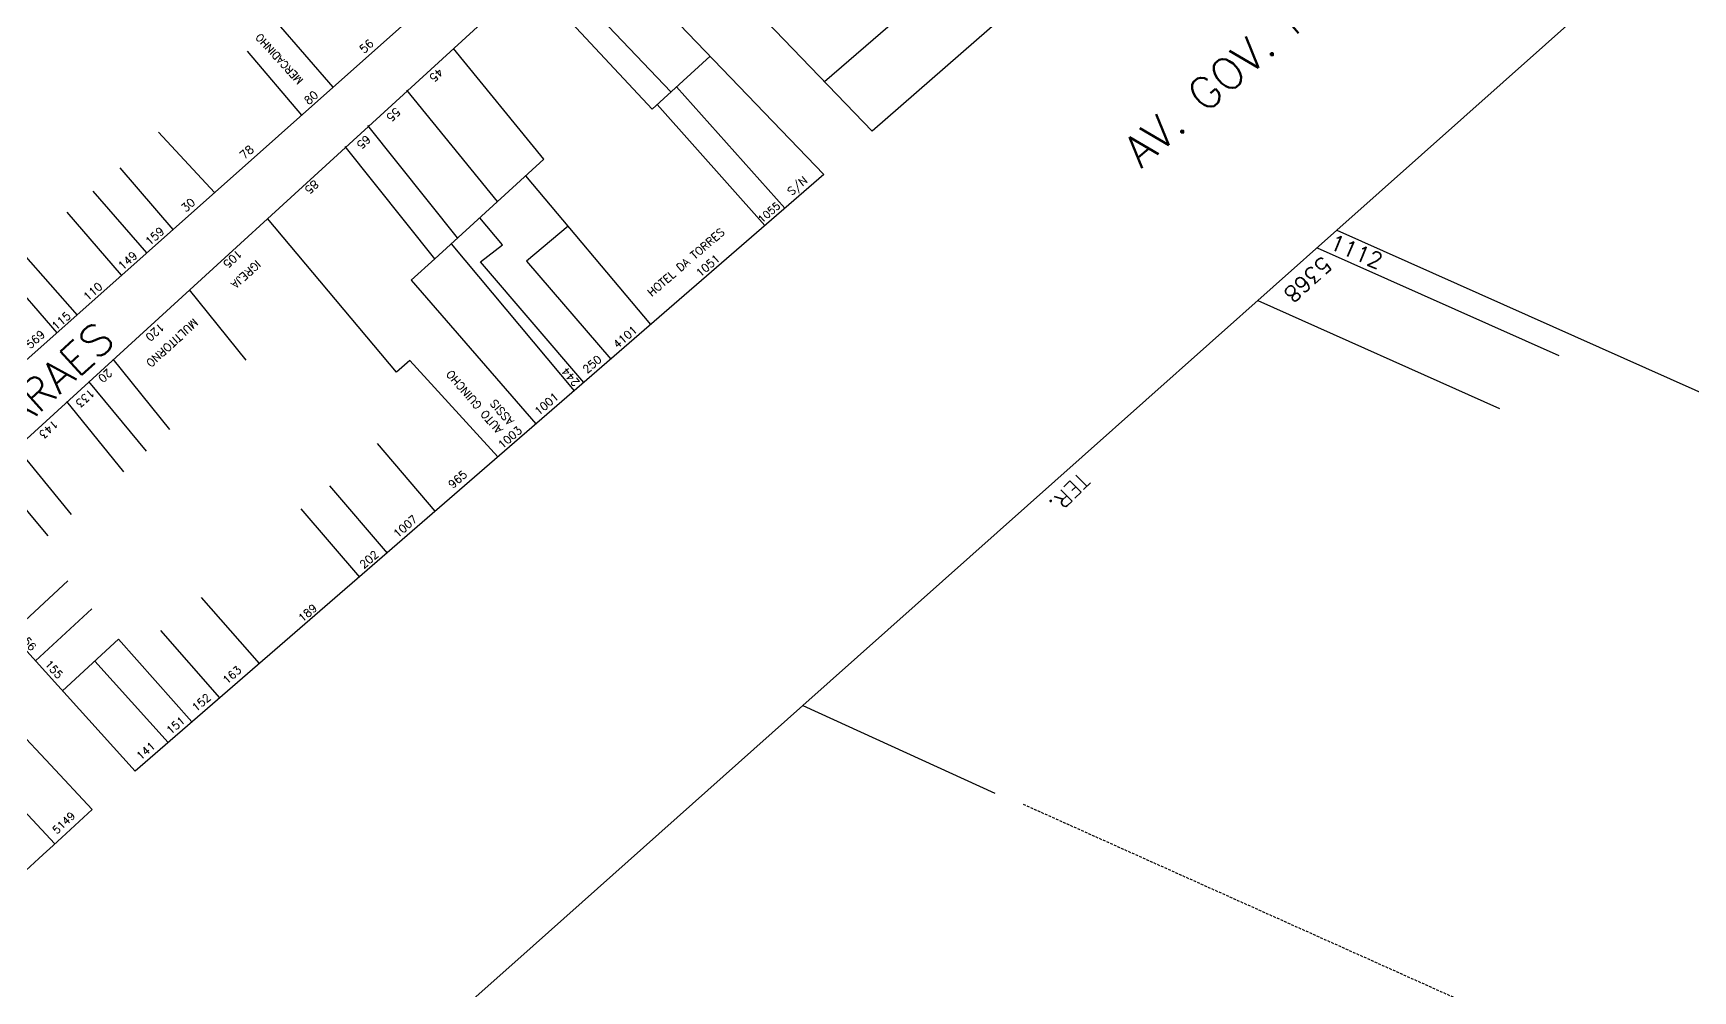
# Model space of a CAD drawing. Extents: x 714896 to 749292, y 8417558 to 8447149.
# Drawn here: x 741978 to 742291.4, y 8428695.4 to 8428876.2 of the extents above; entities that cross this region are included whole.
import ezdxf

# ---------------------------------------------------------------- set-up
doc = ezdxf.new("R2010")
doc.units = 0
doc.header["$MEASUREMENT"] = 0
doc.linetypes.add('DASHED', pattern=[0.75, 0.5, -0.25])
for name, color, linetype in [('LOTE', 7, 'CONTINUOUS'), ('NUM-PORTA', 7, 'CONTINUOUS'), ('QUADRA', 6, 'CONTINUOUS'), ('TEXTO', 7, 'CONTINUOUS'), ('TEXTODERUA', 3, 'CONTINUOUS')]:
    doc.layers.add(name, color=color, linetype=linetype)
doc.styles.add('ROMANS', font='ROMANS.SHX', dxfattribs={"height": 1.5})

msp = doc.modelspace()

# ---------------------------------------------------------------- linework, layer by layer
at = {"layer": 'LOTE', "color": 7}
for p, q in [((742075.15, 8428889.59), (742098.46, 8428865.15)), ((742094.9, 8428861.9, 547.11), (742071.85, 8428886.57, 546.3)), ((742023.92, 8428878.35, 546.79), (742034.63, 8428866.04, 547.14)), ((742018.41, 8428872.83, 546.8), (742028.66, 8428860.73, 547.14)), ((742074.48, 8428852.44, 547.22), (742057.41, 8428873.37, 546.3)), ((742105.87, 8428871.91, 547.85), (742094.9, 8428861.9, 547.19)), ((742065.73, 8428844.46, 547.13), (742048.56, 8428865.5, 546.29)), ((742099.53, 8428866.12, 547.25), (742119.98, 8428843.18, 547.39)), ((742095.84, 8428862.75, 547.25), (742116.2, 8428839.91, 547.39)), ((742058.16, 8428837.55, 547.07), (742041.21, 8428858.77, 546.29)), ((742001.71, 8428857.55, 546.8), (742012.26, 8428846.16, 547.14)), ((742053.85, 8428833.62, 547.05), (742036.91, 8428854.82, 546.29)), ((742074.48, 8428852.44, 547.22), (742053.85, 8428833.62, 546.92)), ((741994.36, 8428850.82, 546.8), (742004.41, 8428839.18, 547.14)), ((742094.65, 8428821.23, 547.39), (742071.03, 8428849.29, 547.1)), ((741989.3, 8428846.42, 546.8), (741999.4, 8428834.72, 547.14)), ((741984.39, 8428842.4, 546.8), (741994.66, 8428830.51, 547.14)), ((742046.62, 8428812.24, 547.25), (742022.29, 8428841.26, 546.29)), ((742066.63, 8428836.26, 547.04), (742062.34, 8428841.36, 546.96)), ((742079.03, 8428839.79, 547.2), (742071.18, 8428833.19, 547.1)), ((742056.93, 8428836.43, 546.93), (742080.19, 8428808.7, 547.39)), ((742062.49, 8428833.02, 547.02), (742066.63, 8428836.26, 547.04)), ((741976.11, 8428834.54, 546.82), (741986.34, 8428822.98, 547.14)), ((742053.85, 8428833.62, 546.92), (742049.42, 8428829.58, 546.9)), ((742082.01, 8428810.28, 547.39), (742062.49, 8428833.02, 547.02)), ((742071.18, 8428833.19, 547.1), (742087.09, 8428814.68, 547.39)), ((741972.47, 8428831.25, 546.82), (741982.46, 8428819.66, 547.14)), ((742049.42, 8428829.58, 546.85), (742072.96, 8428802.45, 547.39)), ((742018.27, 8428814.5, 546.66), (742007.53, 8428827.77, 546.29)), ((742003.83, 8428801.37, 546.66), (741993.09, 8428814.65, 546.29)), ((742049.14, 8428814.39, 546.96), (742046.62, 8428812.24, 546.95)), ((742049.14, 8428814.39, 546.99), (742065.78, 8428796.22, 547.39)), ((741999.41, 8428797.31, 546.65), (741988.52, 8428810.45, 546.29)), ((741995.13, 8428793.38, 546.64), (741984.36, 8428806.64, 546.29)), ((742042.99, 8428798.71, 547.09), (742053.9, 8428785.93, 547.39)), ((741985.26, 8428785.32, 546.6), (741974.92, 8428797.99, 546.29)), ((741980.85, 8428781.27, 546.58), (741970.35, 8428793.8, 546.29)), ((742033.97, 8428790.75, 547.06), (742044.86, 8428778.03, 547.39)), ((742028.58, 8428786.4, 547.04), (742039.62, 8428773.5, 547.39)), ((741984.59, 8428772.77, 546.64), (741973.8, 8428762.8, 546.42)), ((741989.11, 8428767.49, 546.7), (741978.45, 8428757.66, 546.42)), ((742009.75, 8428769.67, 546.96), (742020.71, 8428757.18, 547.39)), ((741994.12, 8428761.77, 546.77), (741983.55, 8428752.02, 546.42)), ((742008, 8428746.17, 547.39), (741994.12, 8428761.77, 546.77)), ((742002.04, 8428763.44, 546.89), (742013.23, 8428750.69, 547.39)), ((741989.64, 8428757.64, 546.44), (742003.48, 8428742.25, 547.39)), ((742123.39, 8428749.27, 544.95), (742159.65, 8428732.68, 544.95))]:
    msp.add_line(p, q, dxfattribs=at)
at = {"layer": 'LOTE', "color": 7, "linetype": 'CONTINUOUS'}
msp.add_line((742127.46, 8428867.11), (742151.9, 8428888.24), dxfattribs=at)
at = {"layer": 'LOTE', "color": 7, "linetype": 'DASHED'}
msp.add_line((742164.97, 8428730.62, 544.95), (742490.72, 8428584.51, 544.95), dxfattribs=at)
at = {"layer": 'LOTE', "color": 7, "linetype": 'CONTINUOUS', "elevation": 544.95, "flags": 128}
for points in [[(742224.21, 8428839.04), (742539.53, 8428698.4)], [(742220.48, 8428835.71), (742266.14, 8428815.35)], [(742209.28, 8428825.74), (742254.94, 8428805.37)]]:
    msp.add_lwpolyline(points, dxfattribs=at)
at = {"layer": 'LOTE', "color": 7, "linetype": 'CONTINUOUS', "flags": 128}
msp.add_lwpolyline([(741961.85, 8428744.84), (741982.13, 8428723.12)], dxfattribs=at)
at = {"layer": 'QUADRA', "color": 6, "linetype": 'CONTINUOUS'}
msp.add_lwpolyline([(742230.26, 8428939.33), (742206.01, 8428918.44), (742204.5, 8428917.14), (742194.1, 8428908.11), (742194.1, 8428908.11), (742166.97, 8428884.44), (742166.97, 8428884.44), (742136.46, 8428857.7), (742078.06, 8428918.4), (741996.75, 8429002.91), (741872.38, 8429251.82), (742135.91, 8429478.8), (742137.87, 8429476.53), (742311.46, 8429274.98), (742098.87, 8429091.89)], close=True, dxfattribs=at)
at = {"layer": 'QUADRA', "color": 6}
for points in [[(741909.18, 8428835.2), (742029.76, 8428940.12), (742074.33, 8428901.33), (741949.3, 8428790.19), (741909.18, 8428835.2)], [(741956.9, 8428781.46), (742082.45, 8428896.27), (742127.36, 8428849.57), (741997.27, 8428736.87), (741956.9, 8428781.46)]]:
    msp.add_lwpolyline(points, close=True, dxfattribs=at)
msp.add_lwpolyline([(742433.85, 8428444.61), (742032.16, 8428623.82), (742024.39, 8428627.39), (742013.89, 8428634.38), (742005.94, 8428642.02), (742004.91, 8428643.78), (742072.42, 8428703.89), (742123.39, 8428749.27), (742176.13, 8428796.23), (742224.21, 8428839.04), (742279.64, 8428888.39), (742325.04, 8428928.81), (742347.56, 8428912.3), (742439.49, 8428844.89), (742462.96, 8428832.09), (742495.87, 8428816.21), (742551.51, 8428791.12), (742578.39, 8428779.26), (742641.14, 8428751.55), (742695.48, 8428727.56), (742737.99, 8428778.46), (742774.26, 8428821.89), (742807.3, 8428780.6), (742866.86, 8428710.87)], dxfattribs=at)
at = {"layer": 'QUADRA', "color": 6, "linetype": 'CONTINUOUS'}
msp.add_lwpolyline([(741974.81, 8428744.94), (741981.26, 8428738.04), (741989.14, 8428729.59), (741981.8, 8428722.81), (741979.91, 8428721.08), (741972.55, 8428714.28)], dxfattribs=at)

# ---------------------------------------------------------------- texts
at = {"layer": 'NUM-PORTA', "color": 7, "style": 'ROMANS'}
for s, height, rotation, p in [('56', 1.533, 41.6079, (742040.49, 8428872.33)), ('45', 1.512, 222.4226, (742054.6, 8428869.78)), ('80', 1.534, 41.6168, (742030.03, 8428862.62)), ('55', 1.512, 222.4316, (742046.5, 8428862.29)), ('78', 1.533, 41.6042, (742017.87, 8428852.31)), ('65', 1.512, 222.4354, (742040.88, 8428857.09)), ('S/N', 1.507, 40.6908, (742121.26, 8428845.49)), ('85', 1.512, 222.4354, (742031.07, 8428848.6)), ('30', 1.534, 41.6083, (742006.81, 8428842.33)), ('1055', 1.4, 40.8208, (742115.63, 8428840.27)), ('159', 1.534, 41.6074, (742000, 8428836)), ('1112', 3, 336.8952, (742222.58, 8428835.61)), ('149', 1.534, 41.6049, (741994.88, 8428831.39)), ('105', 1.511, 222.4264, (742016.63, 8428835.47)), ('1051', 1.504, 40.8208, (742103.98, 8428830.08)), ('5368', 3, 222.5262, (742221.51, 8428834.27)), ('110', 1.534, 41.6049, (741988.31, 8428825.55)), ('115', 1.534, 41.6102, (741982.33, 8428820.01)), ('120', 1.512, 222.4618, (742001.97, 8428821.64)), ('4101', 1.502, 40.879, (742088.37, 8428816.6)), ('569', 1.534, 41.5901, (741977.45, 8428816.52)), ('250', 1.502, 40.879, (742082.6, 8428811.87)), ('20', 1.512, 222.4618, (741992.08, 8428812.97)), ('244', 1.502, 130.2972, (742081.34, 8428810.3)), ('133', 1.511, 222.4264, (741988.76, 8428809.17)), ('1001', 1.502, 40.8833, (742073.49, 8428803.96)), ('143', 1.511, 222.3842, (741981.85, 8428803.28)), ('1003', 1.502, 40.8845, (742066.59, 8428797.63)), ('965', 1.502, 40.8824, (742057.22, 8428790.14)), ('1007', 1.502, 40.8873, (742046.84, 8428780.84)), ('202', 1.502, 40.8915, (742040.47, 8428775.01)), ('189', 1.501, 40.8618, (742028.87, 8428764.91)), ('156', 1.485, 312.2152, (741975.08, 8428762.25)), ('155', 1.485, 312.2279, (741980.1, 8428756.99)), ('163', 1.501, 40.8618, (742014.59, 8428753.2)), ('152', 1.501, 40.8503, (742008.79, 8428748)), ('151', 1.501, 40.8264, (742003.95, 8428743.67)), ('141', 1.497, 40.6063, (741998.31, 8428738.86)), ('5149', 1.441, 42.9003, (741982.46, 8428724.88))]:
    msp.add_text(s, height=height, rotation=rotation, dxfattribs=at).set_placement(p)
at = {"layer": 'TEXTO', "style": 'ROMANS'}
for s, height, rotation, p in [('MERCADINHO', 1.423, 132.4879, (742029.08, 8428867.41)), ('HOTEL DA TORRES', 1.5029, 40.8526, (742094.83, 8428826.39)), ('AUTO GUINCHO ', 1.5051, 130.7762, (742066.8, 8428801.42)), ('ASSIS', 1.503, 130.829, (742068.92, 8428803.02))]:
    msp.add_text(s, height=height, rotation=rotation, dxfattribs=at).set_placement(p)
at = {"layer": 'TEXTO', "color": 7, "style": 'ROMANS'}
for s, height, rotation, p in [('IGREJA', 1.512, 222.4618, (742020.14, 8428833.48)), ('MULTITORNO', 1.512, 222.4618, (742008.29, 8428822.44)), ('TER.', 3, 224.7896, (742175.65, 8428793.51))]:
    msp.add_text(s, height=height, rotation=rotation, dxfattribs=at).set_placement(p)
at = {"layer": 'TEXTODERUA', "style": 'ROMANS'}
for s, rotation, p in [('AV. GOV. NILO COELHO / AV. DO TRABALHO', 40.8214, (742187.23, 8428850.54)), ('RU. ULISSES GUIMARAES', 42.2504, (741921.13, 8428751.68))]:
    msp.add_text(s, height=6, rotation=rotation, dxfattribs=at).set_placement(p)

doc.saveas('drawing.dxf')
